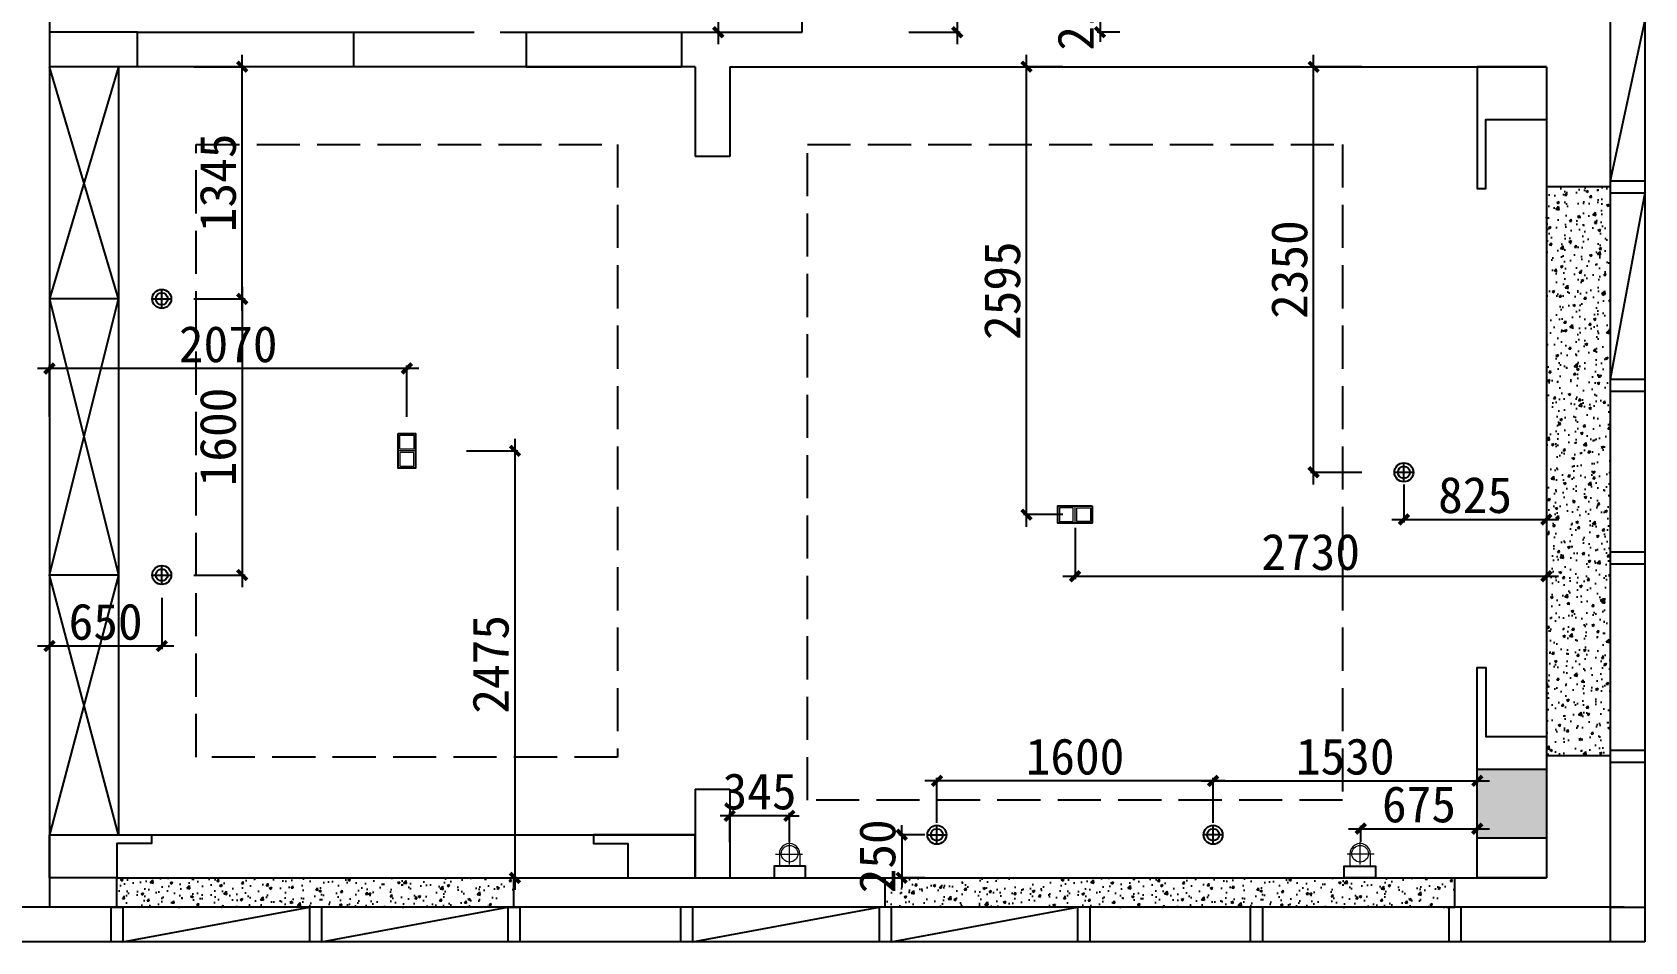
# Model space of a CAD drawing. Header units: millimetres. Extents: x 561810 to 956823, y -438984 to -391712.
# Drawn here: x 795042 to 804382, y -415003 to -409733 of the extents above; entities that cross this region are included whole.
import ezdxf

# ---------------------------------------------------------------- set-up
doc = ezdxf.new("R2010")
doc.units = ezdxf.units.MM
doc.header["$LTSCALE"] = 10
doc.header["$MEASUREMENT"] = 0
doc.linetypes.add('DASH', pattern=[0.35, 0.25, -0.1])
doc.layers.get('0').update_dxf_attribs({"linetype": 'CONTINUOUS'})
doc.layers.get('DEFPOINTS').update_dxf_attribs({"color": 1, "linetype": 'CONTINUOUS'})
for name, color, linetype in [('4-P灯具', 142, 'CONTINUOUS'), ('PUB_HATCH', 144, 'CONTINUOUS'), ('WALL', 7, 'CONTINUOUS'), ('WINDOW', 4, 'CONTINUOUS'), ('填充', 8, 'CONTINUOUS'), ('墙', 7, 'CONTINUOUS')]:
    doc.layers.add(name, color=color, linetype=linetype)
doc.layers.add('家居内线', color=251, linetype='CONTINUOUS', lineweight=13)
doc.layers.add('细线', color=250, linetype='CONTINUOUS', lineweight=5)
doc.styles.add('施洛华标注样式', font='')
doc.styles.get('施洛华标注样式').set_extended_font_data('SimSun')
doc.dimstyles.new('外标尺寸', dxfattribs={"dimscale": 70, "dimtxt": 3, "dimasz": 0.8, "dimexe": 0.25, "dimexo": 1, "dimgap": 0.5, "dimtad": 1, "dimdec": 0, "dimtxsty": '施洛华标注样式', "dimblk": 'ARCHTICK', "dimcen": 1.5, "dimdle": 1, "dimclrd": 250, "dimclre": 250, "dimclrt": 62, "dimadec": 0, "dimazin": 0, "dimtfac": 1, "dimtdec": 0, "dimtix": 1, "dimtmove": 1, "dimatfit": 3, "dimldrblk": 'ARCHTICK', "dimfxl": 0, "dimarcsym": 0})

# ---------------------------------------------------------------- blocks, each defined once
blk = doc.blocks.new('_ARCHTICK')
at = {"color": 0, "linetype": 'ByBlock', "const_width": 0.4}
blk.add_lwpolyline([(-0.5, -0.5), (0.5, 0.5)], dxfattribs=at)
blk = doc.blocks.new('*D209')
at = {"color": 250, "lineweight": -2}
for p, q in [((799015.2, -408672.8), (799015.2, -409802.8)), ((798735.2, -408742.8), (799032.7, -408742.8)), ((798735.2, -409732.8), (799032.7, -409732.8))]:
    blk.add_line(p, q, dxfattribs=at)
at = {"layer": 'DEFPOINTS', "color": 0}
for p in [(798626.9, -408742.8), (798626.9, -409732.8), (799015.2, -409732.8)]:
    blk.add_point(p, dxfattribs=at)
at = {"color": 250, "lineweight": -2, "xscale": 56, "yscale": 56, "zscale": 56}
for p, rotation in [((799015.2, -408742.8), 90), ((799015.2, -409732.8), 270)]:
    blk.add_blockref('_ARCHTICK', p, dxfattribs=dict(at, rotation=rotation))
at = {"color": 62, "insert": (798875.2, -409237.8), "char_height": 210, "attachment_point": 5, "rotation": 90, "style": '施洛华标注样式'}
blk.add_mtext('990', dxfattribs=at)
blk = doc.blocks.new('*D211')
at = {"color": 250, "lineweight": -2}
for p, q in [((800119.1, -408897.8), (800416.6, -408897.8)), ((800399.1, -408827.8), (800399.1, -409802.8)), ((800119.1, -409732.8), (800416.6, -409732.8))]:
    blk.add_line(p, q, dxfattribs=at)
at = {"layer": 'DEFPOINTS', "color": 0}
for p in [(800016.7, -408897.8), (800017.7, -409732.8), (800399.1, -409732.8)]:
    blk.add_point(p, dxfattribs=at)
at = {"color": 250, "lineweight": -2, "xscale": 56, "yscale": 56, "zscale": 56}
for p, rotation in [((800399.1, -408897.8), 90), ((800399.1, -409732.8), 270)]:
    blk.add_blockref('_ARCHTICK', p, dxfattribs=dict(at, rotation=rotation))
at = {"color": 62, "insert": (800259.1, -409315.3), "char_height": 210, "attachment_point": 5, "rotation": 90, "style": '施洛华标注样式'}
blk.add_mtext('835', dxfattribs=at)
blk = doc.blocks.new('*D214')
at = {"color": 250, "lineweight": -2}
for p, q in [((801226.6, -409517.6), (801226.6, -409461.6)), ((801342, -409517.6), (801209.1, -409517.6)), ((801226.6, -409517.6), (801226.6, -409732.8)), ((801342, -409732.8), (801209.1, -409732.8)), ((801226.6, -409732.8), (801226.6, -409788.8))]:
    blk.add_line(p, q, dxfattribs=at)
at = {"layer": 'DEFPOINTS', "color": 0}
for p in [(801412, -409517.6), (801226.6, -409732.8), (801412, -409732.8)]:
    blk.add_point(p, dxfattribs=at)
at = {"color": 250, "lineweight": -2, "xscale": 56, "yscale": 56, "zscale": 56}
for p, rotation in [((801226.6, -409517.6), 270), ((801226.6, -409732.8), 90)]:
    blk.add_blockref('_ARCHTICK', p, dxfattribs=dict(at, rotation=rotation))
at = {"color": 62, "insert": (801086.6, -409625.2), "char_height": 210, "attachment_point": 5, "rotation": 90, "style": '施洛华标注样式'}
blk.add_mtext('215', dxfattribs=at)
blk = doc.blocks.new('*D220')
at = {"color": 250, "lineweight": -2}
for p, q in [((802986.6, -412352.8), (802986.6, -412573)), ((803811.6, -412352.8), (803811.6, -412573)), ((802916.6, -412555.5), (803881.6, -412555.5))]:
    blk.add_line(p, q, dxfattribs=at)
at = {"layer": 'DEFPOINTS', "color": 0}
for p in [(802986.6, -412282.8), (803811.6, -412282.8), (803811.6, -412555.5)]:
    blk.add_point(p, dxfattribs=at)
at = {"color": 250, "lineweight": -2, "xscale": 56, "yscale": 56, "zscale": 56, "rotation": 180}
blk.add_blockref('_ARCHTICK', (802986.6, -412555.5), dxfattribs=at)
at = {"color": 250, "lineweight": -2, "xscale": 56, "yscale": 56, "zscale": 56}
blk.add_blockref('_ARCHTICK', (803811.6, -412555.5), dxfattribs=at)
at = {"color": 62, "insert": (803399.1, -412415.5), "char_height": 210, "attachment_point": 5, "style": '施洛华标注样式'}
blk.add_mtext('825', dxfattribs=at)
blk = doc.blocks.new('*D221')
at = {"color": 250, "lineweight": -2}
for p, q in [((802463.8, -412352.8), (802463.8, -409862.8)), ((802743.8, -409932.8), (802446.3, -409932.8)), ((802743.8, -412282.8), (802446.3, -412282.8))]:
    blk.add_line(p, q, dxfattribs=at)
at = {"layer": 'DEFPOINTS', "color": 0}
for p in [(802463.8, -409932.8), (802986.6, -409932.8), (802986.6, -412282.8)]:
    blk.add_point(p, dxfattribs=at)
at = {"color": 250, "lineweight": -2, "xscale": 56, "yscale": 56, "zscale": 56}
for p, rotation in [((802463.8, -409932.8), 90), ((802463.8, -412282.8), 270)]:
    blk.add_blockref('_ARCHTICK', p, dxfattribs=dict(at, rotation=rotation))
at = {"color": 62, "insert": (802323.8, -411107.8), "char_height": 210, "attachment_point": 5, "rotation": 90, "style": '施洛华标注样式'}
blk.add_mtext('2350', dxfattribs=at)
blk = doc.blocks.new('*D222')
at = {"color": 250, "lineweight": -2}
for p, q in [((801951.6, -414070.4), (800211.6, -414070.4)), ((800281.6, -414312.8), (800281.6, -414052.9)), ((801881.6, -414312.8), (801881.6, -414052.9))]:
    blk.add_line(p, q, dxfattribs=at)
at = {"layer": 'DEFPOINTS', "color": 0}
for p in [(800281.6, -414070.4), (800281.6, -414382.8), (801881.6, -414382.8)]:
    blk.add_point(p, dxfattribs=at)
at = {"color": 250, "lineweight": -2, "xscale": 56, "yscale": 56, "zscale": 56, "rotation": 180}
blk.add_blockref('_ARCHTICK', (800281.6, -414070.4), dxfattribs=at)
at = {"color": 250, "lineweight": -2, "xscale": 56, "yscale": 56, "zscale": 56}
blk.add_blockref('_ARCHTICK', (801881.6, -414070.4), dxfattribs=at)
at = {"color": 62, "insert": (801081.6, -413930.4), "char_height": 210, "attachment_point": 5, "style": '施洛华标注样式'}
blk.add_mtext('1600', dxfattribs=at)
blk = doc.blocks.new('*D223')
at = {"color": 250, "lineweight": -2}
for p, q in [((801811.6, -414070.4), (803481.6, -414070.4)), ((801881.6, -414312.8), (801881.6, -414052.9)), ((803411.6, -414312.8), (803411.6, -414052.9))]:
    blk.add_line(p, q, dxfattribs=at)
at = {"layer": 'DEFPOINTS', "color": 0}
for p in [(803411.6, -414070.4), (801881.6, -414382.8), (803411.6, -414382.8)]:
    blk.add_point(p, dxfattribs=at)
at = {"color": 250, "lineweight": -2, "xscale": 56, "yscale": 56, "zscale": 56, "rotation": 180}
blk.add_blockref('_ARCHTICK', (801881.6, -414070.4), dxfattribs=at)
at = {"color": 250, "lineweight": -2, "xscale": 56, "yscale": 56, "zscale": 56}
blk.add_blockref('_ARCHTICK', (803411.6, -414070.4), dxfattribs=at)
at = {"color": 62, "insert": (802646.6, -413930.4), "char_height": 210, "attachment_point": 5, "style": '施洛华标注样式'}
blk.add_mtext('1530', dxfattribs=at)
blk = doc.blocks.new('*D224')
at = {"color": 250, "lineweight": -2}
for p, q in [((802666.3, -414347.6), (803481.6, -414347.6)), ((802736.3, -414426), (802736.3, -414330.1)), ((803411.6, -414426), (803411.6, -414330.1))]:
    blk.add_line(p, q, dxfattribs=at)
at = {"layer": 'DEFPOINTS', "color": 0}
for p in [(803411.6, -414347.6), (802736.3, -414496), (803411.6, -414496)]:
    blk.add_point(p, dxfattribs=at)
at = {"color": 250, "lineweight": -2, "xscale": 56, "yscale": 56, "zscale": 56, "rotation": 180}
blk.add_blockref('_ARCHTICK', (802736.3, -414347.6), dxfattribs=at)
at = {"color": 250, "lineweight": -2, "xscale": 56, "yscale": 56, "zscale": 56}
blk.add_blockref('_ARCHTICK', (803411.6, -414347.6), dxfattribs=at)
at = {"color": 62, "insert": (803074, -414207.6), "char_height": 210, "attachment_point": 5, "style": '施洛华标注样式'}
blk.add_mtext('675', dxfattribs=at)
blk = doc.blocks.new('*D225')
at = {"color": 250, "lineweight": -2}
for p, q in [((800211.6, -414382.8), (800060.3, -414382.8)), ((800077.8, -414382.8), (800077.8, -414326.8)), ((800077.8, -414382.8), (800077.8, -414632.8)), ((800211.6, -414632.8), (800060.3, -414632.8)), ((800077.8, -414632.8), (800077.8, -414688.8))]:
    blk.add_line(p, q, dxfattribs=at)
at = {"layer": 'DEFPOINTS', "color": 0}
for p in [(800281.6, -414382.8), (800077.8, -414632.8), (800281.6, -414632.8)]:
    blk.add_point(p, dxfattribs=at)
at = {"color": 250, "lineweight": -2, "xscale": 56, "yscale": 56, "zscale": 56}
for p, rotation in [((800077.8, -414382.8), 270), ((800077.8, -414632.8), 90)]:
    blk.add_blockref('_ARCHTICK', p, dxfattribs=dict(at, rotation=rotation))
at = {"color": 62, "insert": (799937.8, -414507.8), "char_height": 210, "attachment_point": 5, "rotation": 90, "style": '施洛华标注样式'}
blk.add_mtext('250', dxfattribs=at)
blk = doc.blocks.new('*D226')
at = {"color": 250, "lineweight": -2}
for p, q in [((799081.6, -414272.5), (799025.6, -414272.5)), ((799081.6, -414426), (799081.6, -414255)), ((799427.1, -414272.5), (799081.6, -414272.5)), ((799427.1, -414426), (799427.1, -414255)), ((799427.1, -414272.5), (799483.1, -414272.5))]:
    blk.add_line(p, q, dxfattribs=at)
at = {"layer": 'DEFPOINTS', "color": 0}
for p in [(799081.6, -414272.5), (799081.6, -414496), (799427.1, -414496)]:
    blk.add_point(p, dxfattribs=at)
at = {"color": 250, "lineweight": -2, "xscale": 56, "yscale": 56, "zscale": 56}
blk.add_blockref('_ARCHTICK', (799081.6, -414272.5), dxfattribs=at)
at = {"color": 250, "lineweight": -2, "xscale": 56, "yscale": 56, "zscale": 56, "rotation": 180}
blk.add_blockref('_ARCHTICK', (799427.1, -414272.5), dxfattribs=at)
at = {"color": 62, "insert": (799254.4, -414132.5), "char_height": 210, "attachment_point": 5, "style": '施洛华标注样式'}
blk.add_mtext('345', dxfattribs=at)
blk = doc.blocks.new('*D227')
at = {"color": 250, "lineweight": -2}
for p, q in [((801081.6, -412605.2), (801081.6, -412902.7)), ((803811.6, -412605.2), (803811.6, -412902.7)), ((801011.6, -412885.2), (803881.6, -412885.2))]:
    blk.add_line(p, q, dxfattribs=at)
at = {"layer": 'DEFPOINTS', "color": 0}
for p in [(801081.6, -412527.8), (803811.6, -412527.8), (803811.6, -412885.2)]:
    blk.add_point(p, dxfattribs=at)
at = {"color": 250, "lineweight": -2, "xscale": 56, "yscale": 56, "zscale": 56, "rotation": 180}
blk.add_blockref('_ARCHTICK', (801081.6, -412885.2), dxfattribs=at)
at = {"color": 250, "lineweight": -2, "xscale": 56, "yscale": 56, "zscale": 56}
blk.add_blockref('_ARCHTICK', (803811.6, -412885.2), dxfattribs=at)
at = {"color": 62, "insert": (802446.6, -412745.2), "char_height": 210, "attachment_point": 5, "style": '施洛华标注样式'}
blk.add_mtext('2730', dxfattribs=at)
blk = doc.blocks.new('*D228')
at = {"color": 250, "lineweight": -2}
for p, q in [((800800.7, -412597.8), (800800.7, -409862.8)), ((801011.6, -409932.8), (800783.2, -409932.8)), ((801011.6, -412527.8), (800783.2, -412527.8))]:
    blk.add_line(p, q, dxfattribs=at)
at = {"layer": 'DEFPOINTS', "color": 0}
for p in [(800800.7, -409932.8), (801081.6, -409932.8), (801081.6, -412527.8)]:
    blk.add_point(p, dxfattribs=at)
at = {"color": 250, "lineweight": -2, "xscale": 56, "yscale": 56, "zscale": 56}
for p, rotation in [((800800.7, -409932.8), 90), ((800800.7, -412527.8), 270)]:
    blk.add_blockref('_ARCHTICK', p, dxfattribs=dict(at, rotation=rotation))
at = {"color": 62, "insert": (800660.7, -411230.3), "char_height": 210, "attachment_point": 5, "rotation": 90, "style": '施洛华标注样式'}
blk.add_mtext('2595', dxfattribs=at)
blk = doc.blocks.new('*D229')
at = {"color": 250, "lineweight": -2}
for p, q in [((796257.8, -411207.8), (796257.8, -412947.8)), ((795977.8, -411277.8), (796275.3, -411277.8)), ((795977.8, -412877.8), (796275.3, -412877.8))]:
    blk.add_line(p, q, dxfattribs=at)
at = {"layer": 'DEFPOINTS', "color": 0}
for p in [(795791.6, -411277.8), (795791.6, -412877.8), (796257.8, -412877.8)]:
    blk.add_point(p, dxfattribs=at)
at = {"color": 250, "lineweight": -2, "xscale": 56, "yscale": 56, "zscale": 56}
for p, rotation in [((796257.8, -411277.8), 90), ((796257.8, -412877.8), 270)]:
    blk.add_blockref('_ARCHTICK', p, dxfattribs=dict(at, rotation=rotation))
at = {"color": 62, "insert": (796117.8, -412077.8), "char_height": 210, "attachment_point": 5, "rotation": 90, "style": '施洛华标注样式'}
blk.add_mtext('1600', dxfattribs=at)
blk = doc.blocks.new('*D230')
at = {"color": 250, "lineweight": -2}
for p, q in [((796257.8, -411347.8), (796257.8, -409862.8)), ((795977.8, -409932.8), (796275.3, -409932.8)), ((795977.8, -411277.8), (796275.3, -411277.8))]:
    blk.add_line(p, q, dxfattribs=at)
at = {"layer": 'DEFPOINTS', "color": 0}
for p in [(795791.6, -409932.8), (796257.8, -409932.8), (795791.6, -411277.8)]:
    blk.add_point(p, dxfattribs=at)
at = {"color": 250, "lineweight": -2, "xscale": 56, "yscale": 56, "zscale": 56}
for p, rotation in [((796257.8, -409932.8), 90), ((796257.8, -411277.8), 270)]:
    blk.add_blockref('_ARCHTICK', p, dxfattribs=dict(at, rotation=rotation))
at = {"color": 62, "insert": (796117.8, -410605.3), "char_height": 210, "attachment_point": 5, "rotation": 90, "style": '施洛华标注样式'}
blk.add_mtext('1345', dxfattribs=at)
blk = doc.blocks.new('*D231')
at = {"color": 250, "lineweight": -2}
for p, q in [((795141.6, -413009.3), (795141.6, -413306.8)), ((795791.6, -413009.3), (795791.6, -413306.8)), ((795861.6, -413289.3), (795071.6, -413289.3))]:
    blk.add_line(p, q, dxfattribs=at)
at = {"layer": 'DEFPOINTS', "color": 0}
for p in [(795141.6, -412877.8), (795791.6, -412877.8), (795141.6, -413289.3)]:
    blk.add_point(p, dxfattribs=at)
at = {"color": 250, "lineweight": -2, "xscale": 56, "yscale": 56, "zscale": 56, "rotation": 180}
blk.add_blockref('_ARCHTICK', (795141.6, -413289.3), dxfattribs=at)
at = {"color": 250, "lineweight": -2, "xscale": 56, "yscale": 56, "zscale": 56}
blk.add_blockref('_ARCHTICK', (795791.6, -413289.3), dxfattribs=at)
at = {"color": 62, "insert": (795466.6, -413149.3), "char_height": 210, "attachment_point": 5, "style": '施洛华标注样式'}
blk.add_mtext('650', dxfattribs=at)
blk = doc.blocks.new('*D232')
at = {"color": 250, "lineweight": -2}
for p, q in [((797557.6, -412157.8), (797855.1, -412157.8)), ((797837.6, -412087.8), (797837.6, -414702.8)), ((797557.6, -414632.8), (797855.1, -414632.8))]:
    blk.add_line(p, q, dxfattribs=at)
at = {"layer": 'DEFPOINTS', "color": 0}
for p in [(797211.6, -412157.8), (797211.6, -414632.8), (797837.6, -414632.8)]:
    blk.add_point(p, dxfattribs=at)
at = {"color": 250, "lineweight": -2, "xscale": 56, "yscale": 56, "zscale": 56}
for p, rotation in [((797837.6, -412157.8), 90), ((797837.6, -414632.8), 270)]:
    blk.add_blockref('_ARCHTICK', p, dxfattribs=dict(at, rotation=rotation))
at = {"color": 62, "insert": (797697.6, -413395.3), "char_height": 210, "attachment_point": 5, "rotation": 90, "style": '施洛华标注样式'}
blk.add_mtext('2475', dxfattribs=at)
blk = doc.blocks.new('*D233')
at = {"color": 250, "lineweight": -2}
for p, q in [((797281.6, -411681.2), (795071.6, -411681.2)), ((795141.6, -411961.2), (795141.6, -411663.7)), ((797211.6, -411961.2), (797211.6, -411663.7))]:
    blk.add_line(p, q, dxfattribs=at)
at = {"layer": 'DEFPOINTS', "color": 0}
for p in [(795141.6, -411681.2), (795141.6, -412157.8), (797211.6, -412157.8)]:
    blk.add_point(p, dxfattribs=at)
at = {"color": 250, "lineweight": -2, "xscale": 56, "yscale": 56, "zscale": 56, "rotation": 180}
blk.add_blockref('_ARCHTICK', (795141.6, -411681.2), dxfattribs=at)
at = {"color": 250, "lineweight": -2, "xscale": 56, "yscale": 56, "zscale": 56}
blk.add_blockref('_ARCHTICK', (797211.6, -411681.2), dxfattribs=at)
at = {"color": 62, "insert": (796176.6, -411541.2), "char_height": 210, "attachment_point": 5, "style": '施洛华标注样式'}
blk.add_mtext('2070', dxfattribs=at)

msp = doc.modelspace()

# ---------------------------------------------------------------- hatches: boundary and pattern name
h = msp.add_hatch()
h.set_pattern_fill('AR-CONC', color=250, scale=20, style=0)
h.set_pattern_definition([(50, (803811.61, -413923.27), (143.452, -12.5504), [15, -165]), (355, (803811.61, -413923.27), (-27.75, 150.4384), [12, -132]), (100.4514, (803823.57, -413924.31), (115.702, 137.888), [12.748, -140.2284]), (46.184, (803811.61, -413883.27), (213.448, -33.104), [22.5, -247.5]), (96.6356, (803829.4, -413886.03), (186.933, 194.824), [19.122, -210.343]), (351.184, (803811.61, -413883.27), (186.932, 194.824), [18, -198]), (21, (803831.61, -413893.27), (119.3814, -80.5238), [15, -165]), (326, (803831.61, -413893.27), (48.663, 145.03), [12, -132]), (71.4514, (803841.56, -413899.98), (168.0445, 64.506), [12.748, -140.2284]), (37.5, (803811.614, -413923.27), (2.432, 66.5788), [0, -130.4, 0, -134, 0, -132.5]), (7.5, (803811.614, -413923.27), (52.6139, 78.8823), [0, -76.4, 0, -127.4, 0, -50.5]), (327.5, (803767.014, -413923.27), (106.7645, -4.511), [0, -50, 0, -156, 0, -207]), (317.5, (803747.01, -413923.27), (116.6372, 20.021), [0, -65, 0, -103.6, 0, -147])])
h.paths.add_polyline_path([(804181.6, -410627.8), (803811.6, -410627.8), (803811.6, -413923.3), (804181.6, -413923.3)])
h = msp.add_hatch()
h.set_pattern_fill('AR-CONC', color=250, scale=20, style=0)
h.set_pattern_definition([(50, (797831.61, -414802.76), (143.452, -12.5504), [15, -165]), (355, (797831.61, -414802.76), (-27.75, 150.438), [12, -132]), (100.4514, (797843.57, -414803.8), (115.702, 137.888), [12.748, -140.228]), (46.184, (797831.61, -414762.76), (213.448, -33.104), [22.5, -247.5]), (96.636, (797849.4, -414765.51), (186.933, 194.824), [19.122, -210.343]), (351.184, (797831.61, -414762.76), (186.932, 194.824), [18, -198]), (21, (797851.61, -414772.76), (119.3814, -80.524), [15, -165]), (326, (797851.61, -414772.76), (48.663, 145.03), [12, -132]), (71.4514, (797861.56, -414779.47), (168.0445, 64.506), [12.748, -140.228]), (37.5, (797831.614, -414802.755), (2.432, 66.5788), [0, -130.4, 0, -134, 0, -132.5]), (7.5, (797831.614, -414802.755), (52.614, 78.8823), [0, -76.4, 0, -127.4, 0, -50.5]), (327.5, (797787.014, -414802.755), (106.7645, -4.511), [0, -50, 0, -156, 0, -207]), (317.5, (797767.01, -414802.755), (116.6372, 20.021), [0, -65, 0, -103.6, 0, -147])])
h.paths.add_polyline_path([(795531.6, -414632.8), (795531.6, -414802.8), (795566.6, -414802.8), (797831.6, -414802.8), (797831.6, -414632.8)])
h = msp.add_hatch()
h.set_pattern_fill('AR-CONC', color=250, scale=20, style=0)
h.set_pattern_definition([(50, (803281.61, -414802.76), (143.452, -12.5504), [15, -165]), (355, (803281.61, -414802.76), (-27.75, 150.4384), [12, -132]), (100.4514, (803293.57, -414803.8), (115.702, 137.888), [12.748, -140.2284]), (46.184, (803281.61, -414762.76), (213.448, -33.104), [22.5, -247.5]), (96.6356, (803299.4, -414765.51), (186.933, 194.824), [19.122, -210.343]), (351.184, (803281.61, -414762.76), (186.932, 194.824), [18, -198]), (21, (803301.61, -414772.76), (119.3814, -80.5238), [15, -165]), (326, (803301.61, -414772.76), (48.663, 145.03), [12, -132]), (71.4514, (803311.56, -414779.47), (168.0445, 64.506), [12.748, -140.2284]), (37.5, (803281.614, -414802.755), (2.432, 66.5788), [0, -130.4, 0, -134, 0, -132.5]), (7.5, (803281.614, -414802.755), (52.6139, 78.8823), [0, -76.4, 0, -127.4, 0, -50.5]), (327.5, (803237.014, -414802.755), (106.7645, -4.511), [0, -50, 0, -156, 0, -207]), (317.5, (803217.01, -414802.755), (116.6372, 20.021), [0, -65, 0, -103.6, 0, -147])])
h.paths.add_polyline_path([(799981.6, -414632.8), (799981.6, -414802.8), (800016.6, -414802.8), (803281.6, -414802.8), (803281.6, -414632.8)])
at = {"layer": 'PUB_HATCH'}
h = msp.add_hatch(color=256, dxfattribs=at)
h.paths.add_polyline_path([(779561.6, -414402.8), (779561.6, -414002.8), (779961.6, -414002.8), (779961.6, -414402.8)])
h.paths.add_polyline_path([(767701.6, -414402.8), (767701.6, -414002.8), (768101.6, -414002.8), (768101.6, -414402.8)])
h.paths.add_polyline_path([(767701.6, -409202.8), (767701.6, -408802.8), (768101.6, -408802.8), (768101.6, -409202.8)])
h.paths.add_polyline_path([(767701.6, -402742.8), (767701.6, -402342.8), (768101.6, -402342.8), (768101.6, -402742.8)])
h.paths.add_polyline_path([(803411.6, -402742.8), (803411.6, -402342.8), (803811.6, -402342.8), (803811.6, -402742.8)])
h.paths.add_polyline_path([(803411.6, -409202.8), (803411.6, -408802.8), (803811.6, -408802.8), (803811.6, -409202.8)])
h.paths.add_polyline_path([(803411.6, -414402.8), (803411.6, -414002.8), (803811.6, -414002.8), (803811.6, -414402.8)])
h.paths.add_polyline_path([(791551.6, -414402.8), (791551.6, -414002.8), (791951.6, -414002.8), (791951.6, -414402.8)])

# ---------------------------------------------------------------- linework, layer by layer
at = {"color": 1}
for p, q in [((804381.6, -409662.8), (804181.6, -410592.8)), ((804181.6, -410592.8), (804381.6, -410592.8)), ((804181.6, -410662.8), (804381.6, -410662.8)), ((804381.6, -410662.8), (804181.6, -411742.8)), ((804181.6, -411742.8), (804381.6, -411742.8)), ((804181.6, -411812.8), (804381.6, -411812.8)), ((804181.6, -412742.8), (804381.6, -412742.8)), ((804181.6, -412812.8), (804381.6, -412812.8)), ((804181.6, -413892.8), (804381.6, -413892.8)), ((804181.6, -413962.8), (804381.6, -413962.8)), ((795496.6, -414802.8), (795496.6, -415002.8)), ((795566.6, -414802.8), (795566.6, -415002.8)), ((795566.6, -415002.8), (796646.6, -414802.8)), ((796646.6, -414802.8), (796646.6, -415002.8)), ((796716.6, -414802.8), (796716.6, -415002.8)), ((796716.6, -415002.8), (797796.6, -414802.8)), ((797796.6, -414802.8), (797796.6, -415002.8)), ((797866.6, -414802.8), (797866.6, -415002.8)), ((798796.6, -414802.8), (798796.6, -415002.8)), ((798866.6, -414802.8), (798866.6, -415002.8)), ((798866.6, -415002.8), (799946.6, -414802.8)), ((799946.6, -414802.8), (799946.6, -415002.8)), ((800016.6, -414802.8), (799946.6, -414802.8)), ((800016.6, -414802.8), (800016.6, -415002.8)), ((800016.6, -415002.8), (801096.6, -414802.8)), ((801096.6, -414802.8), (801096.6, -415002.8)), ((801166.6, -414802.8), (801166.6, -415002.8)), ((802096.6, -414802.8), (802096.6, -415002.8)), ((802166.6, -414802.8), (802166.6, -415002.8)), ((803246.6, -414802.8), (803246.6, -415002.8)), ((803316.6, -414802.8), (803246.6, -414802.8)), ((803246.6, -414802.8), (803281.6, -414802.8)), ((803316.6, -414802.8), (803316.6, -415002.8)), ((804181.6, -414802.8), (804181.6, -415002.8)), ((804181.6, -414802.8), (804381.6, -414802.8))]:
    msp.add_line(p, q, dxfattribs=at)
for points in [[(795496.6, -414802.8), (795566.6, -414802.8)], [(797796.6, -414802.8), (797866.6, -414802.8)]]:
    msp.add_lwpolyline(points, dxfattribs=at)
at = {"layer": '4-P灯具', "color": 250, "ltscale": 20}
for p, q in [((795791.6, -411332.8), (795791.6, -411222.8)), ((795736.6, -411277.8), (795846.6, -411277.8)), ((802986.6, -412337.8), (802986.6, -412227.8)), ((803041.6, -412282.8), (802931.6, -412282.8)), ((795791.6, -412932.8), (795791.6, -412822.8)), ((795736.6, -412877.8), (795846.6, -412877.8)), ((800226.6, -414382.8), (800336.6, -414382.8)), ((800281.6, -414437.8), (800281.6, -414327.8)), ((801936.6, -414382.8), (801826.6, -414382.8)), ((801881.6, -414437.8), (801881.6, -414327.8))]:
    msp.add_line(p, q, dxfattribs=at)
at = {"layer": '4-P灯具', "color": 142}
for points in [[(797161.6, -412057.8), (797261.6, -412057.8), (797261.6, -412257.8), (797161.6, -412257.8), (797161.6, -412057.8)], [(801181.6, -412477.8), (801181.6, -412577.8), (800981.6, -412577.8), (800981.6, -412477.8), (801181.6, -412477.8)]]:
    msp.add_lwpolyline(points, dxfattribs=at)
for points in [[(799521.1, -414632.8), (799521.1, -414564.8), (799339.7, -414564.8), (799339.7, -414632.8)], [(802640.1, -414632.8), (802640.1, -414564.8), (802821.6, -414564.8), (802821.6, -414632.8)]]:
    msp.add_lwpolyline(points, close=True, dxfattribs=at)
for centre in [(795791.6, -411277.8), (802986.6, -412282.8), (795791.6, -412877.8), (800281.6, -414382.8), (801881.6, -414382.8)]:
    msp.add_circle(centre, 55, dxfattribs=at)
at = {"layer": '4-P灯具', "color": 250, "ltscale": 20}
for centre in [(795791.6, -411277.8), (802986.6, -412282.8), (795791.6, -412877.8), (800281.6, -414382.8), (801881.6, -414382.8)]:
    msp.add_circle(centre, 35, dxfattribs=at)
at = {"layer": 'WALL'}
for p, q in [((795141.6, -408502.8), (795141.6, -410901.8)), ((799502.1, -409732.8), (799502.1, -409392.8)), ((795651.6, -409732.8), (795141.6, -409732.8)), ((795651.6, -409932.8), (795651.6, -409732.8)), ((796901.6, -409732.8), (796901.6, -409932.8)), ((796901.6, -409732.8), (797601.6, -409732.8)), ((797751.6, -409732.8), (797901.6, -409732.8)), ((797901.6, -409732.8), (797901.6, -409932.8)), ((798801.6, -409732.8), (798801.6, -409932.8)), ((798801.6, -409732.8), (799502.1, -409732.8)), ((795651.6, -409932.8), (795141.6, -409932.8)), ((797901.6, -409932.8), (796901.6, -409932.8)), ((798881.6, -409932.8), (798801.6, -409932.8)), ((803811.6, -409932.8), (803811.6, -414632.8)), ((804181.6, -410627.8), (803811.6, -410627.8)), ((795141.6, -410901.8), (795141.6, -414802.8)), ((803811.6, -413923.3), (804181.6, -413923.3)), ((795531.6, -414632.8), (795141.6, -414632.8)), ((795531.6, -414632.8), (797831.6, -414632.8)), ((797831.6, -414632.8), (799981.6, -414632.8)), ((799981.6, -414632.8), (803811.6, -414632.8)), ((799981.6, -414632.8), (803411.6, -414632.8)), ((799981.6, -414802.8), (799981.6, -414632.8)), ((803281.6, -414802.8), (803281.6, -414632.8))]:
    msp.add_line(p, q, dxfattribs=at)
msp.add_lwpolyline([(803411.6, -414402.8), (803411.6, -414002.8), (803811.6, -414002.8), (803811.6, -414402.8), (803411.6, -414402.8)], dxfattribs=at)
at = {"layer": 'WINDOW'}
for p, q in [((804181.6, -392842.8), (804181.6, -414802.8)), ((804381.6, -392842.8), (804381.6, -415002.8)), ((804261.6, -414802.8), (767261.6, -414802.8)), ((804381.6, -415002.8), (767061.6, -415002.8))]:
    msp.add_line(p, q, dxfattribs=at)
at = {"layer": '填充', "color": 142, "ltscale": 0.01}
for p, q in [((795541.6, -409932.8), (795541.6, -414382.8)), ((798881.6, -409932.8), (795541.6, -409932.8)), ((798881.6, -409932.8), (798881.6, -410452.8)), ((799081.6, -409932.8), (799081.6, -410452.8)), ((799081.6, -409932.8), (803811.6, -409932.8)), ((799081.6, -410452.8), (798881.6, -410452.8)), ((798881.6, -414118.7), (798881.6, -414632.8)), ((798881.6, -414118.7), (799081.6, -414118.7)), ((799081.6, -414118.7), (799081.6, -414632.8)), ((795541.6, -414382.8), (798881.6, -414382.8))]:
    msp.add_line(p, q, dxfattribs=at)
for points in [[(803811.6, -409932.8), (803411.6, -409932.8), (803411.6, -410637.8), (803461.6, -410637.8), (803461.6, -410237.8), (803811.6, -410237.8)], [(803811.6, -414632.8), (803411.6, -414632.8), (803411.6, -413412.8), (803461.6, -413412.8), (803461.6, -413812.8), (803811.6, -413812.8)], [(795141.6, -414632.8), (795141.6, -414382.8), (795731.6, -414382.8), (795731.6, -414432.8), (795531.6, -414432.8), (795531.6, -414632.8)], [(798881.6, -414632.8), (798881.6, -414382.8), (798291.6, -414382.8), (798291.6, -414432.8), (798491.6, -414432.8), (798491.6, -414632.8)], [(795531.6, -414802.8), (795531.6, -414632.8)], [(797831.6, -414802.8), (797831.6, -414632.8)]]:
    msp.add_lwpolyline(points, dxfattribs=at)
at = {"layer": '填充', "color": 2, "linetype": 'DASH', "ltscale": 100}
for points in [[(795991.6, -410382.8), (798431.6, -410382.8), (798431.6, -413932.8), (795991.6, -413932.8)], [(799531.6, -410382.8), (802631.6, -410382.8), (802631.6, -414182.8), (799531.6, -414182.8)]]:
    msp.add_lwpolyline(points, close=True, dxfattribs=at)
at = {"layer": '墙', "color": 250}
for p, q in [((795651.6, -409732.8), (796901.6, -409732.8)), ((797901.6, -409732.8), (798801.6, -409732.8)), ((797901.6, -409932.8), (798801.6, -409932.8)), ((795541.6, -411277.8), (795141.6, -411277.8)), ((795541.6, -412877.8), (795141.6, -412877.8))]:
    msp.add_line(p, q, dxfattribs=at)
for points in [[(795541.6, -409932.8), (795141.6, -411277.8), (795541.6, -412877.8), (795141.6, -414382.8)], [(795541.6, -414382.8), (795141.6, -412877.8), (795541.6, -411277.8), (795141.6, -409932.8)]]:
    msp.add_lwpolyline(points, dxfattribs=at)
at = {"layer": '家居内线'}
for p, q in [((799346.2, -414496), (799503.6, -414496)), ((799369.4, -414492.7), (799369.4, -414564.8)), ((799427.1, -414555), (799427.1, -414425)), ((799487, -414492.7), (799487, -414564.8)), ((802815, -414496), (802657.6, -414496)), ((802674.2, -414492.7), (802674.2, -414564.8)), ((802734.1, -414555), (802734.1, -414425)), ((802791.8, -414492.7), (802791.8, -414564.8))]:
    msp.add_line(p, q, dxfattribs=at)
for centre in [(799428.2, -414492.7), (802733, -414492.7)]:
    msp.add_circle(centre, 48.1, dxfattribs=at)
for centre in [(799428.2, -414492.7), (802733, -414492.7)]:
    msp.add_arc(centre, 58.8, 356.80472, 183.19528, dxfattribs=at)
at = {"layer": '细线', "color": 250, "lineweight": 5}
for p, q in [((797261.6, -412157.8), (797161.6, -412157.8)), ((801081.6, -412577.8), (801081.6, -412477.8))]:
    msp.add_line(p, q, dxfattribs=at)
for points in [[(797171.6, -412067.8), (797251.6, -412067.8), (797251.6, -412147.8), (797171.6, -412147.8)], [(797171.6, -412247.8), (797251.6, -412247.8), (797251.6, -412167.8), (797171.6, -412167.8)], [(800991.6, -412487.8), (800991.6, -412567.8), (801071.6, -412567.8), (801071.6, -412487.8)], [(801171.6, -412487.8), (801171.6, -412567.8), (801091.6, -412567.8), (801091.6, -412487.8)]]:
    msp.add_lwpolyline(points, close=True, dxfattribs=at)

# ---------------------------------------------------------------- dimensions: what is measured, and where the dimension line sits
at = {"color": 1}
for base, p1, p2, picture, middle in [((799015.2, -409732.8), (798626.9, -408742.8), (798626.9, -409732.8), '*D209', (798875.2, -409237.8)), ((800399.1, -409732.8), (800016.7, -408897.8), (800017.7, -409732.8), '*D211', (800259.1, -409315.3)), ((801226.6, -409732.8), (801412, -409517.6), (801412, -409732.8), '*D214', (801086.6, -409625.2)), ((796257.8, -409932.8), (795791.6, -411277.8), (795791.6, -409932.8), '*D230', (796117.8, -410605.3)), ((800800.7, -409932.8), (801081.6, -412527.8), (801081.6, -409932.8), '*D228', (800660.7, -411230.3)), ((802463.8, -409932.8), (802986.6, -412282.8), (802986.6, -409932.8), '*D221', (802323.8, -411107.8)), ((796257.8, -412877.8), (795791.6, -411277.8), (795791.6, -412877.8), '*D229', (796117.8, -412077.8)), ((797837.6, -414632.8), (797211.6, -412157.8), (797211.6, -414632.8), '*D232', (797697.6, -413395.3)), ((800077.8, -414632.8), (800281.6, -414382.8), (800281.6, -414632.8), '*D225', (799937.8, -414507.8))]:
    dim = msp.add_linear_dim(base=base, p1=p1, p2=p2, angle=90, dimstyle='外标尺寸', dxfattribs=at)
    dim.commit()
    dim.dimension.update_dxf_attribs({"geometry": picture, "text_midpoint": middle})
for base, p1, p2, picture, middle in [((795141.6, -411681.2), (797211.6, -412157.8), (795141.6, -412157.8), '*D233', (796176.6, -411541.2)), ((803811.6, -412555.5), (802986.6, -412282.8), (803811.6, -412282.8), '*D220', (803399.1, -412415.5)), ((803811.6, -412885.2), (801081.6, -412527.8), (803811.6, -412527.8), '*D227', (802446.6, -412745.2)), ((795141.6, -413289.3), (795791.6, -412877.8), (795141.6, -412877.8), '*D231', (795466.6, -413149.3)), ((800281.6, -414070.4), (801881.6, -414382.8), (800281.6, -414382.8), '*D222', (801081.6, -413930.4)), ((803411.6, -414070.4), (801881.6, -414382.8), (803411.6, -414382.8), '*D223', (802646.6, -413930.4)), ((799081.6145, -414272.4919), (799427.1112, -414496.0171), (799081.6145, -414496.0171), '*D226', (799254.3628, -414132.4919)), ((803411.6, -414347.6), (802736.3, -414496), (803411.6, -414496), '*D224', (803074, -414207.6))]:
    dim = msp.add_linear_dim(base=base, p1=p1, p2=p2, dimstyle='外标尺寸', dxfattribs=at)
    dim.commit()
    dim.dimension.update_dxf_attribs({"geometry": picture, "text_midpoint": middle})

doc.saveas('drawing.dxf')
